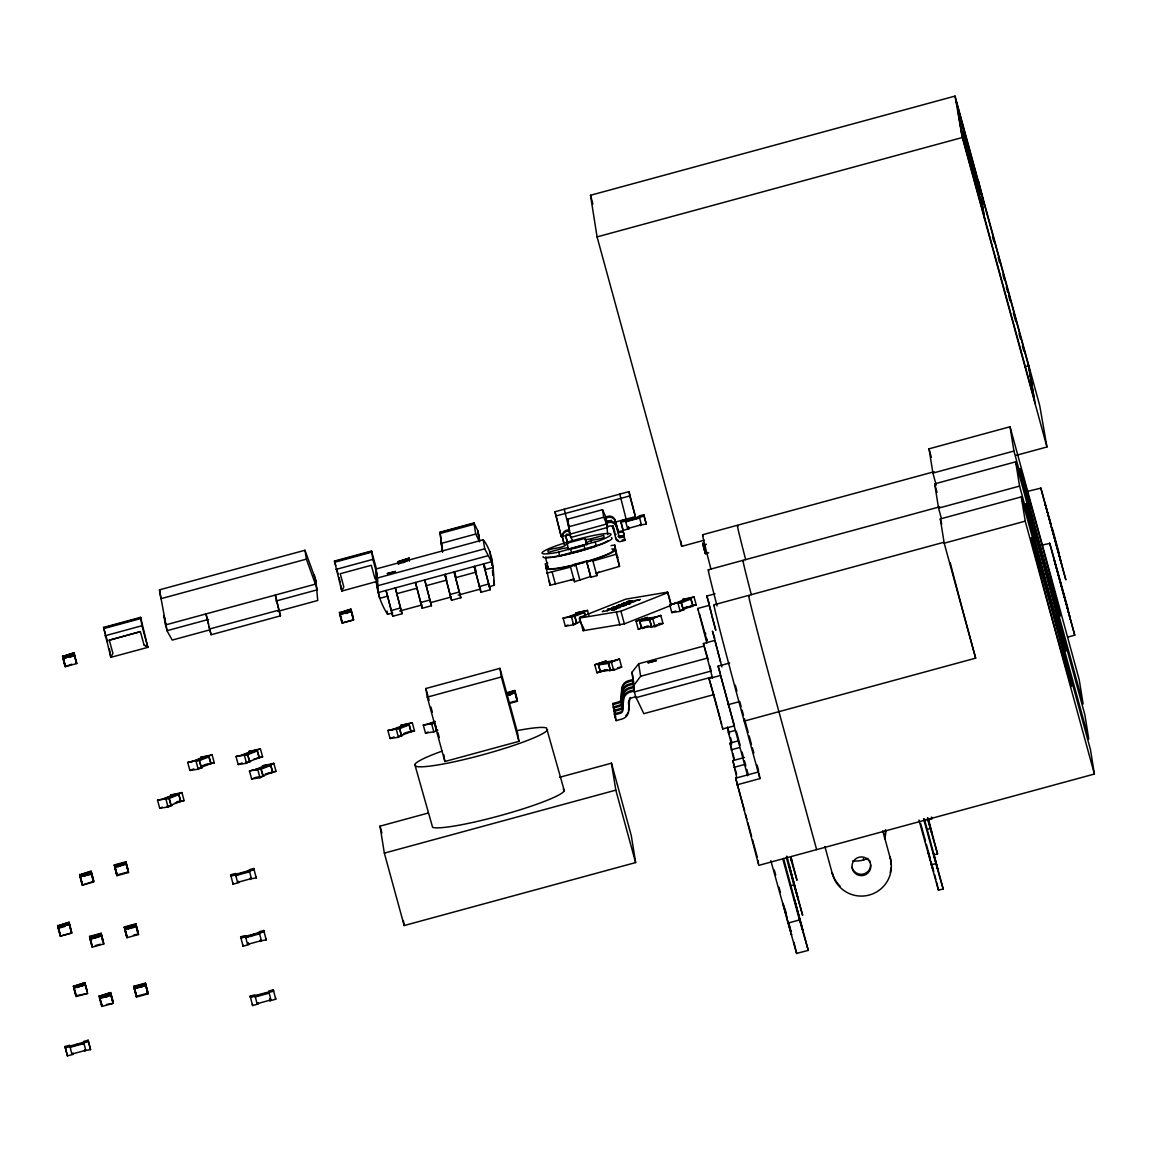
<?xml version="1.0" encoding="UTF-8"?>
<svg xmlns="http://www.w3.org/2000/svg" width="1152" height="1152" viewBox="0 0 1152 1152"><rect width="100%" height="100%" fill="white"/><g stroke="black" fill="none" stroke-linecap="round" stroke-linejoin="round"><path stroke-width="1.5" d="M628.445 704.074L628.69 700.661M629.323 699.581L628.574 709.848A9.158 9.101 -9.1 0 1 628.459 710.77M170.179 797.27C166.723 797.861 174.974 796.018 170.323 797.285M200.477 759.528C205.07 758.16 197.194 760.061 200.347 759.514M247.781 753.322L250.488 752.947L249.077 753.466M261.187 767.923L263.938 767.419L262.253 768.053M399.629 727.445L402.379 726.941L400.968 727.459M576.13 615.067L577.8 614.419M681.394 601.402L684.115 601.027L682.704 601.546M650.563 618.466L646.502 619.661L648.432 619.33M650.909 618.35L648.677 618.782L650.621 618.394M105.178 997.013L107.568 996.077M83.923 876.024L85.896 875.506L83.549 876.024M669.787 605.419L671.227 605.318L667.757 592.675L666.374 592.819L667.67 592.114L671.126 604.757M376.474 569.016L371.52 550.987L334.483 561.053L341.755 591.077L343.814 586.93L340.214 573.754L371.318 565.286L374.933 578.534L377.496 580.176M82.901 1043.266C78.984 1044 84.888 1042.589 82.282 1043.582M637.834 518.054C641.261 516.96 632.995 519.451 637.33 518.198M164.462 798.926L166.478 798.192L164.938 798.667M580.91 613.21L577.037 613.944M196.805 760.824L199.037 760.104L196.459 760.91M710.914 671.112L634.306 691.949L634.104 685.022L640.642 676.267L707.63 658.037M634.306 691.949L632.045 672.178L638.64 663.782L703.901 646.013M633.946 519.077L631.526 519.754M432.101 723.456C431.194 723.686 429.12 723.902 431.654 723.542M678.413 603.043L679.234 602.654L678.038 603.072M107.712 996.264L105.005 997.027M347.544 611.726L343.31 613.051M96.048 937.382L93.499 938.102L96.163 937.339M511.402 693.101L507.312 694.411M241.157 873.216L243.576 872.539M507.24 694.973L507.47 694.339M78.221 1044.634L75.557 1045.411L78.48 1044.202L75.686 1044.95L77.04 1044.432M251.136 935.251L253.858 934.43L250.934 935.626L253.771 934.891L252.36 935.381M260.683 994.565L263.102 993.874M205.358 757.613L201.542 758.434M253.685 751.637C249.005 752.774 247.752 753.221 250.085 752.4M405.576 725.63L401.76 726.48M687.312 599.717L683.496 600.566M82.627 1043.093L80.165 1044.101L81.662 1043.726M247.752 936.634L249.034 936.23L246.211 936.634L249.235 935.755L247.752 936.086M508.219 695.232L510.883 694.498M246.24 753.984L248.674 753.566M612.749 609.293C607.162 611.064 618.523 609.163 615.413 608.904M343.987 613.426L343.627 612.965M122.314 864.749L122.832 865.181M595.224 542.146L596.29 546.048L582.494 550.224A7.387 0.835 -15.3 0 1 574.272 552.456L559.742 555.998L558.677 552.096L557.05 552.427A35.741 4.046 -15.3 0 1 549.821 548.266A35.741 4.046 -15.3 0 1 600.61 534.211A35.741 4.046 -15.3 0 1 598.982 540.835L558.677 552.096M266.472 766.469L267.178 766.109L263.318 766.958M570.974 616.435L570.499 616.666M603.518 611.15L602.338 611.64L608.112 610.358M639.331 599.861L634.032 600.998M260.28 768.874L260.093 768.96M243.086 755.122L244.973 754.488L243.432 754.963M671.227 605.318L624.384 623.866L583.128 630.691L579.672 618.048L620.928 611.222L667.757 592.675M509.616 694.843L510.883 694.526M256.392 995.731L258.782 995.083L257.299 995.4M652.709 618.494L649.757 619.186L650.592 619.056M611.122 662.155L608.458 662.789L609.494 662.63M638.107 517.651L637.027 518.011L638.582 517.723M246.773 936.749L247.536 936.691M70.906 656.539L68.63 657.23M77.846 986.688L77.083 987.005L81.85 985.896M677.117 603.072L678.586 602.568L677.059 603.043M187.69 762.437L199.238 759.888L201.283 767.376L202.234 767.621L198.216 769.205L189.893 770.472L187.69 762.437L199.238 759.888M191.347 761.875L200.995 758.059L208.843 756.864L210.917 763.56L208.872 756.072L200.534 757.339L212.083 754.805L214.286 762.84L201.931 765.706M199.411 759.226L197.654 759.989M208.872 756.072L212.083 754.805M208.843 756.864L199.21 760.68L201.283 767.376M563.098 618.062L574.646 615.528L576.691 623.016L574.603 616.32L563.098 618.062L565.301 626.112L573.638 624.845L577.238 622.742M568.354 616.882L576.389 613.699L584.237 612.504L585.158 615.874M574.646 615.528L571.435 616.795L573.638 624.845M587.491 610.43L575.942 612.979L587.491 610.43L588.816 615.269M574.603 616.32L584.237 612.504M189.893 770.472L193.896 768.888M201.053 767.419L210.686 763.603M583.128 630.691C586.8 629.986 578.016 621.216 579.571 617.458L625.723 599.17L667.67 592.114M205.171 764.64L210.917 763.56M236.016 756.49L247.565 753.941L249.61 761.443L247.536 754.733L236.016 756.49L238.219 764.539L246.557 763.258L250.186 761.155M565.301 626.112L567.965 625.061M241.286 755.294L249.322 752.126L257.17 750.917L259.243 757.627L257.198 750.125L248.861 751.406L260.41 748.858L262.613 756.907L253.598 759.254M245.664 754.099L247.752 753.278M576.446 623.059L580.464 621.461M625.939 605.16L620.611 606.139L624.557 605.448M247.565 753.941L244.354 755.208L246.557 763.258M257.198 750.125L260.41 748.858M617.054 607.622L614.088 608.717L620.654 607.334L617.213 607.608M621.288 605.952L624.226 605.506M624.542 605.376L624.888 605.318M247.536 754.733L257.17 750.917M238.219 764.539L242.237 762.941M249.379 761.472L259.243 757.627M157.522 800.194L169.07 797.645L171.115 805.147L172.08 805.378L168.062 806.962L159.725 808.243L157.522 800.194L169.042 798.437L178.675 794.621L180.749 801.331L178.704 793.829L170.366 795.11L181.915 792.562L184.118 800.611L175.104 802.958M162.792 798.998L170.827 795.83L178.675 794.621M167.17 797.803L169.258 796.982M169.07 797.645L165.859 798.912L168.062 806.962M178.704 793.829L181.915 792.562M263.621 775.627L259.992 777.73L251.654 778.997L249.451 770.962L261 768.413L263.059 775.901L260.971 769.205L270.619 765.389L272.693 772.085L270.634 764.597L262.31 765.864L273.859 763.33L276.048 771.365L265.363 773.986M683.798 609.235L680.17 611.338L671.832 612.605L669.643 604.555L681.192 602.021L683.237 609.509L681.163 602.813L690.797 598.997L692.87 605.693L690.826 598.205L682.488 599.472L694.037 596.923L696.24 604.973L683.885 607.838M253.123 770.4L262.757 766.584L270.619 765.389M673.301 604.008L682.949 600.192L690.797 598.997M679.291 602.179L682.301 601.646M159.725 808.243L162.403 807.178M249.451 770.962L261 768.413M270.634 764.597L273.859 763.33M669.643 604.555L681.192 602.021M690.826 598.205L694.037 596.923M169.042 798.437L170.885 805.176L180.518 801.36M176.573 802.166L180.749 801.331M636.062 621.144L647.438 617.458L636.062 621.144L638.266 629.194L648.864 626.011M641.693 628.042L639.85 621.302L647.41 618.307L655.747 617.026M639.85 621.302L649.858 619.776L651.456 626.602L649.411 619.114L660.773 615.413L662.976 623.462L654.941 626.645L650.866 626.63M651.37 619.171L660.773 615.413M251.654 778.997L254.333 777.946M671.832 612.605L675.85 611.021M262.814 775.944L272.693 772.085M683.006 609.552L692.87 605.693M638.266 629.194L643.09 627.278M647.064 626.112L642.442 628.56M402.062 735.134L398.434 737.251L390.096 738.518L387.893 730.469L399.442 727.934L401.501 735.422L399.427 728.726L409.061 724.91L410.904 731.65L414.504 730.886L412.301 722.837L400.752 725.386L412.301 722.837M391.565 729.922L401.198 726.106L409.061 724.91M650.779 627.278L657.202 624.744M399.442 727.934L396.23 729.202L398.434 737.251M433.814 731.851L425.477 733.118L423.274 725.069L434.822 722.52L431.611 723.802L433.814 731.851L437.818 730.253M390.096 738.518L394.114 736.934M428.544 723.888L434.966 721.339M435.01 721.858L433.238 722.635M401.27 735.466L411.134 731.606L409.09 724.118M403.819 733.493L414.504 730.886M594.763 664.747L606.125 661.061L594.763 664.747L596.966 672.797L607.55 669.614M425.477 733.118L428.141 732.053M598.55 664.906L608.544 663.379L610.387 670.118L600.394 671.645L598.55 664.906L606.11 661.91L616.118 660.384M602.77 663.638L606.038 662.4L604.699 662.688M434.794 723.326L436.637 730.051L437.443 729.734M608.53 662.371L609.278 661.982L607.334 662.414L609.581 661.896L604.757 663.394L606.989 662.976M610.387 670.118L608.098 662.717L619.474 659.03L621.662 667.066L613.642 670.248L609.566 670.234M608.098 662.717L619.474 659.03M596.966 672.797L601.776 670.896M598.104 664.243L600.394 671.645M600.149 671.731L605.765 669.715M609.466 670.882L614.29 668.981M599.011 572.112L596.477 573.106L596.894 575.626L590.861 577.267L586.555 561.197L590.861 577.267M68.458 657.245L70.834 656.611M403.531 562.565L403.373 562.666M253.555 934.56L251.928 935.482M75.845 1045.296L78.192 1044.374L77.27 1044.418M579.672 618.048L580.896 617.4L579.571 617.458M70.502 656.122L71.266 655.805L66.859 657.144M405.576 561.442L406.339 561.11L405.302 561.571M347.357 612.461L348.106 612.144L343.699 613.483M511.2 693.835L511.963 693.518L507.528 694.57M87.523 874.555L88.286 874.238L87.35 874.613M97.502 936.576L98.266 936.259L93.859 937.584M128.765 927.792L128.03 928.08L132.408 926.784M107.05 995.904L107.813 995.573L106.776 996.034M547.704 563.112L545.242 563.861L550.051 585.274L573.854 579.254M195.322 760.882L196.632 760.435L195.106 760.91M395.77 728.827L394.862 729.245L395.626 728.827M612.36 609.466L611.438 609.984L614.938 609.077M580.478 613.426L577.958 613.67M653.587 618.062L652.565 618.12M611.194 662.198L609.883 662.587M653.702 618.077L652.824 618.048M650.362 618.552L646.056 619.79L648.216 619.459M256.637 995.904L255.946 996.221L258.638 995.544L255.974 996.019L257.04 995.515M626.213 605.059L625.349 605.477M398.203 728.597L399.254 728.15L398.016 728.654M574.762 615.614L573.307 616.248M609.221 609.926L607.018 610.877M640.44 599.414L638.237 600.379M200.808 758.722L202.277 758.088M682.762 600.854L684.23 600.221M170.64 796.478L172.109 795.845M262.584 767.246L264.038 766.613M401.026 726.768L402.494 726.134M237.154 874.238L236.246 874.613L237.514 874.166M613.57 607.162L612.115 607.738L618.336 606.312L612.59 607.594L613.699 607.536M611.582 608.371C598.277 611.914 623.635 606.37 609.35 608.89M602.006 663.768L603.547 663.581M631.037 601.286L632.03 600.84L630.907 600.898M626.314 603.158L627.782 602.626L621.547 603.994L627.307 602.712L626.184 602.77M616.882 606.888L617.875 606.456L616.752 606.514M612.158 608.76L613.152 608.314L612.029 608.371M679.752 602.741C683.194 601.531 677.232 603.504 679.579 602.827M62.424 926.122L61.315 926.554L65.722 925.229M128.808 927.734L132.768 927.014M138.586 986.99L137.606 987.466L141.869 986.458M66.974 657.144L66.514 656.726M629.554 520.344L627.106 520.963M245.563 871.949L247.997 871.33M93.989 937.584L93.514 937.166M132.293 926.77L132.811 927.202M81.36 985.666L81.878 986.098M255.542 933.97L257.976 933.35M103.522 996.912L103.003 996.494M141.826 986.098L142.402 986.818M73.872 1045.872L71.424 1046.506M265.075 993.298L267.523 992.678M627.782 601.474L626.27 602.136L632.506 600.754L626.76 601.934L627.854 601.934M608.904 608.947L607.392 609.61L611.726 608.933M632.722 518.933L631.31 519.422L633.845 518.76M546.739 573.134L570.528 567.115M574.834 614.923L573.451 615.47L575.41 614.794M628.387 604.094L630.346 603.36L626.645 603.907M70.157 656.237L66.499 656.914M626.357 603.936L624.384 604.714L630.806 603.245L628.718 604.066M510.854 693.95L507.197 694.627M86.213 874.93L87.178 874.67M103.392 996.912L106.704 996.019M637.33 517.68C633.715 518.746 639.85 516.946 637.546 517.622M614.966 609.523L616.867 608.803L616.118 608.774M237.442 874.152L239.27 873.734L237.773 874.066M614.621 609.163L613.253 609.768L614.635 609.552M704.218 540.216L681.725 546.35L597.067 236.894L590.501 195.278L955.051 96.091L1039.709 405.547L1046.952 446.976L1015.79 455.443M597.067 236.894L962.294 137.52L955.051 96.091M983.218 200.304L978.653 181.786L980.41 193.694L978.422 181.858L980.554 193.651L955.67 99.605L1028.506 365.832M984.816 219.83L982.296 204.437L959.774 122.141M304.963 550.253L306.389 559.123L160.906 598.694L159.48 589.838L304.963 550.253L315.893 580.334L317.722 600.494L277.877 611.338M1025.05 366.782L1028.736 365.774L1034.51 400.234L961.69 133.992L958.032 111.341M440.021 532.21L442.483 551.909L440.021 532.21L473.947 522.979L477.677 530.424L479.664 540.389M440.078 532.555L474.005 523.325M334.57 561.571L371.606 551.506M334.67 562.248L371.707 552.168M440.222 533.491L474.163 524.261M103.565 627.408L140.602 617.328L147.859 647.352L110.822 657.346L103.565 627.408L105.307 633.672M103.651 627.926L140.688 617.846M103.752 628.603L140.789 618.523M335.837 569.462L372.874 559.382L371.52 550.987M570.571 534.254L561.312 536.774L554.962 511.762L629.035 491.616L635.386 516.614L613.973 522.446M441.792 543.254L475.733 534.024L479.506 541.829M104.918 635.818L141.955 625.738L140.602 617.328M555.653 516.082L629.726 495.936L629.035 491.616M140.4 631.642L109.31 640.181L140.4 631.642L144.014 644.89L147.859 647.352L141.955 625.738M401.818 561.787L406.21 560.621M392.746 612.922L387.59 614.318C378.778 600.84 375.192 584.942 376.085 568.973L483.264 539.813C493.474 552.744 493.171 569.693 494.395 585.259L489.24 586.67M401.573 562.219L403.79 561.845M407.909 560.722L398.088 563.962M74.146 652.795L62.654 656.482L74.146 652.795L75.974 661.061M572.328 540.302L569.707 534.053L567.691 519.163L602.51 509.688L605.477 516.154L606.744 523.973L567.792 534.758A2.405 2.39 -9.1 0 0 566.107 537.682L567.821 543.917M64.944 665.467L63.216 657.158L74.117 654.192L76.781 663.538L65.203 666.691L63 658.642L74.491 654.955L63 658.642M66.744 656.51L70.704 655.402M69.696 657.072L74.376 655.805L74.117 654.192M208.469 619.416L166.968 630.706L159.48 589.838M275.918 601.056L317.419 589.766L306.389 559.123M489.787 551.232L491.472 561.758L378.058 592.618L377.539 577.973L484.704 548.813L491.472 561.758L493.042 567.504L485.525 569.549L483.955 563.803M569.707 534.053L568.901 526.723L603.72 517.248L606.744 523.973M63.216 657.158L64.699 663.984M605.606 516.96L608.702 516.168A6.005 5.962 -9.1 0 1 615.038 519.768L618.379 531.634L623.059 530.741L624.182 535.262L620.122 536.371A4.205 4.176 -9.1 0 1 617.962 536.386M74.376 655.805L76.781 663.538M65.203 666.691L71.712 664.214M377.093 581.386L341.755 591.077M568.987 529.603L565.934 530.482A6.005 5.962 -9.1 0 0 562.306 536.789L563.717 542.117M209.534 628.992L278.885 610.114L275.285 595.051L280.454 615.859L211.104 634.738L209.045 626.573M623.059 530.741L623.232 531.821L618.552 532.699L615.211 520.848A6.005 5.962 -9.1 0 0 608.875 517.248L605.794 518.04L606.73 521.482L609.048 520.862A2.405 2.39 -9.1 0 1 611.986 522.533M210.341 629.712L172.238 640.08L166.968 630.706L165.744 623.074M606.442 522.086L609.523 521.294A6.005 5.962 -9.1 0 1 615.859 524.88L619.387 537.826L624.053 536.947L623.88 535.867L619.07 536.429M377.856 585.691L488.16 555.682M628.891 528.797L628.531 526.939L628.891 528.797L623.102 530.381L620.683 520.978L625.32 519.725L625.738 521.784L639.619 518.011L639.202 515.938L643.824 514.685L646.243 524.074L640.31 525.096M625.522 520.517L639.418 516.744M620.899 522.331L625.536 521.064L627.581 528.566L641.462 524.75L639.418 517.291L644.054 516.038L643.824 514.685M607.55 526.608L609.869 525.974A2.405 2.39 -9.1 0 1 612.806 527.645M585.115 538.315L585.331 539.654L590.659 538.891L603.778 535.32L604.066 537.192C599.774 540.187 587.794 538.848 586.166 544.205L568.008 549.144L567.778 547.762L562.349 548.539L548.222 552.384L547.92 550.526C552.643 547.459 564.826 548.683 566.942 543.269L585.115 538.315L586.901 544.853M402.048 613.742L395.294 587.923L402.048 613.742L392.789 616.262L386.035 590.443L387.619 596.189L379.627 598.363L376.358 582.091M396.878 593.669L417.01 588.197L415.44 582.437L422.179 608.27L431.438 605.75L424.699 579.917L431.438 605.75M426.269 585.677L446.875 580.061M936.202 485.093L932.918 473.083L929.016 448.819L1010.03 426.773L1079.208 679.666L1083.125 703.944L1013.933 451.037L1010.03 426.773M350.986 609.134L339.509 612.821L350.986 609.134L353.304 617.861L352.8 617.256M340.315 615.11L340.056 613.483L350.957 610.517L353.045 618.739M343.339 613.253L346.81 612.634M339.768 614.448L351.346 611.294L353.621 619.877L342.058 623.03L339.768 614.448L351.346 611.294M622.123 540.043L624.83 539.309L625.003 540.389L620.957 541.498A4.205 4.176 -9.1 0 1 615.802 538.574L612.634 526.565A2.405 2.39 -9.1 0 0 612.403 526.003M341.582 620.453L342.144 621.706M391.219 610.517L400.478 607.997M420.61 602.51L429.869 600.005M456.35 580.507L460.843 597.744L451.584 600.264L450 594.518L459.259 591.998L454.09 571.925L456.264 580.205M485.669 572.213L483.494 563.933L490.234 589.752L480.974 592.272L479.405 586.526L488.664 584.006L485.741 572.515M399.643 611.035L422.035 604.944M430.661 602.597L451.325 596.981M458.222 595.109L480.614 589.003M574.243 565.186L574.114 564.437L588.067 560.65L588.312 561.499L588.067 560.65M586.685 561.989L592.675 560.174L596.894 575.626M592.906 561.024L616.176 554.242L614.693 545.026L611.078 545.616M702.634 534.73L934.099 471.744M932.918 473.083L1013.933 451.037M596.232 573.163L619.502 566.381L614.693 545.026M706.392 544.248L703.181 545.688L705.384 553.723L708.682 552.83M590.731 576.49L574.517 581.717L570.298 566.266L575.741 564.955L575.611 564.178L579.931 580.248M941.386 518.429L938.563 508.147L934.661 483.869L1015.675 461.822L1084.853 714.73L1088.755 738.994L1019.578 486.101L1015.675 461.822M704.894 551.16L703.382 544.19L703.642 545.803M708.278 569.779L939.744 506.808M938.563 508.147L1019.578 486.101M1026.778 491.558L1040.918 488.117L1065.845 579.888L1040.674 487.771M736.762 784.901L759.917 778.608L744.192 721.123L975.658 658.152L944.208 543.197L940.306 518.933L1021.306 496.886L1090.498 749.779L1094.4 774.043L758.779 865.368L735.682 778.162L758.822 771.854M715.81 630.173L706.81 596.045L715.075 593.798M706.91 643.061L697.766 608.458L709.344 605.318L711.691 614.794M713.923 604.829L943.661 542.333M944.208 543.197L1025.222 521.15L1021.306 496.886M425.88 688.507L499.939 668.347L517.55 732.73L518.947 741.355L444.874 761.501L427.262 697.133L425.88 688.507L429.12 700.358M427.262 697.133L501.336 676.973L499.939 668.347M1042.618 544.954L1049.818 543.398L1067.846 608.026M506.578 692.755L514.843 690.509L517.147 699.235L516.658 698.63M506.664 693.302L514.843 690.509M507.024 694.022L514.814 691.891L517.478 701.251L509.213 703.498M506.923 694.915L515.189 692.669L507.01 695.462M712.555 678.125L703.411 643.522L714.974 640.368L716.933 648.302M517.003 698.688L516.917 700.258L514.814 691.891M509.098 702.835L515.707 701.035M632.333 679.666L627.538 681.019A9.187 9.13 -9.1 0 0 621.792 687.96L620.899 699.437A3.154 3.139 -9.1 0 1 618.926 701.813L612.749 703.526L612.922 704.606L619.099 702.893A3.154 3.139 -9.1 0 0 621.072 700.517L621.965 689.04A9.187 9.13 -9.1 0 1 627.71 682.099L632.506 680.746M632.88 683.093L628.085 684.446A9.187 9.13 -9.1 0 0 622.339 691.387L621.446 702.864A3.154 3.139 -9.1 0 1 619.474 705.24L613.296 706.954L615.038 713.779L614.866 712.699M633.427 686.52L628.632 687.859A9.187 9.13 -9.1 0 0 622.901 694.814L622.008 706.291A3.154 3.139 -9.1 0 1 620.035 708.667L613.843 710.381L614.016 711.446L620.208 709.747A3.154 3.139 -9.1 0 0 622.181 707.371L623.074 695.894A9.187 9.13 -9.1 0 1 628.805 688.939L633.6 687.6M747.605 775.757L718.085 666.158L729.662 663.005M633.989 689.947L629.194 691.286A9.187 9.13 -9.1 0 0 623.448 698.242L622.555 709.718A3.154 3.139 -9.1 0 1 620.582 712.094L614.39 713.794L614.563 714.874L616.147 720.619L622.022 719.021A9.158 9.101 -9.1 0 0 628.762 710.914L629.496 700.661A3.182 3.168 -9.1 0 1 631.829 697.824L635.731 696.773L643.838 713.664L713.851 694.613M712.512 676.858L635.875 697.694L634.162 691.027L629.366 692.366A9.187 9.13 -9.1 0 0 623.621 699.322L622.728 710.798A3.154 3.139 -9.1 0 1 620.755 713.174L614.563 714.874M709.042 678.571L720.619 675.418L734.414 725.861L722.736 728.928L709.042 678.571L713.693 694.411M613.469 708.034L619.646 706.32A3.154 3.139 -9.1 0 0 621.619 703.944L622.512 692.467A9.187 9.13 -9.1 0 1 628.258 685.526L633.053 684.173L633.845 687.053M91.166 871.229L79.675 874.915L91.166 871.229L93.47 879.941M125.885 861.782L128.52 872.525L116.942 875.678L114.307 864.936L125.885 861.782L128.088 869.832M114.394 865.469L125.971 862.315M80.496 877.19L80.237 875.578L91.138 872.611L93.802 881.971L82.224 885.125L79.934 876.528L91.512 873.389L79.934 876.528M115.186 867.758L114.926 866.146L125.827 863.179L128.52 872.525M83.52 875.333L86.976 874.714M114.739 867.629L126.23 863.942L114.653 867.082L116.942 875.678M88.286 875.074L91.397 874.224L91.138 872.611M728.165 704.693L739.742 701.539L741.154 706.694M80.237 875.578L81.907 883.094M114.926 866.146L116.626 873.648M92.995 879.48L93.557 880.877M116.77 872.87L116.683 874.44M125.827 863.179L128.275 871.43M91.253 871.762L93.686 881.294L82.224 885.125M118.498 874.555L128.405 871.848M1067.803 637.056L1074.744 635.17L1053.965 559.051L1070.352 619.171L1067.947 609.322M559.656 777.283L611.467 763.186L631.282 835.603L635.63 862.574L404.165 925.546L384.35 853.128L380.016 826.157L428.371 812.995M731.578 744.307L728.309 732.312L734.918 730.512M235.282 873.533L235.498 874.872L230.875 876.139L230.659 874.786L235.282 873.533L237.557 882.374L251.438 878.558L249.394 871.099L254.016 869.846L253.8 868.493L249.178 869.746L249.595 871.819L235.699 875.606L235.498 874.325L249.379 870.552M69.178 922.248L57.686 925.934L69.178 922.248L71.568 931.896M733.939 760.118L730.037 743.098L738.302 740.851M64.714 926.525L58.478 928.224L58.219 926.597L69.12 923.63L71.813 932.99L60.235 936.13L57.946 927.547L69.523 924.408L57.946 927.547M230.659 874.786L233.078 884.189L238.853 882.605L238.637 881.266M250.286 878.904L256.219 877.882L256.003 876.542M731.131 749.851L739.397 747.59M57.6 925.387L60.322 934.963L58.219 926.597M384.35 853.128L615.816 790.142L611.467 763.186M736.762 777.643L732.859 760.637L744.437 757.483M101.146 933.25L103.781 943.992L92.203 947.146L89.568 936.403L101.146 933.25L103.45 941.976M135.864 923.803L138.499 934.546L126.922 937.699L124.286 926.957L135.864 923.803L138.168 932.53M89.654 936.936L101.232 933.782M124.373 927.49L135.95 924.336M103.781 943.992L101.117 934.632L90.216 937.598L90.475 939.226L99.821 936.677M125.165 929.779L124.906 928.166L135.806 925.2L138.499 934.546M93.758 936.95L97.704 935.842M93.499 937.354L96.955 936.749M90 939.096L101.491 935.41L89.914 938.549L92.203 947.146M124.718 929.65L136.21 925.963L124.632 929.102L126.922 937.699M128.29 928.93L134.51 927.23M733.939 767.376L745.517 764.222M91.728 944.568L91.944 945.922M126.446 935.122L124.906 928.166M137.995 931.838L138.254 933.451M95.4 945.562L100.368 944.222M133.43 935.222L138.384 933.869M245.477 936.907L240.854 938.16L240.638 936.806L245.261 935.554L247.536 944.395L261.418 940.622L259.373 933.12L263.995 931.867L263.779 930.514L259.142 931.766L259.574 933.84L245.678 937.627L245.477 936.346L259.358 932.573M84.931 982.685L73.454 986.386L84.931 982.685L87.25 991.411L84.888 984.082L73.987 987.048L74.246 988.661M73.714 987.998L85.291 984.845L87.566 993.442L76.003 996.581L73.714 987.998L85.291 984.845M240.638 936.806L243.058 946.21L248.832 944.626L248.472 942.768M260.266 940.925L266.198 939.902L265.982 938.563M73.368 985.838L76.09 995.4L73.987 987.048M77.544 995.458L87.566 993.442M110.693 992.578L99.202 996.264L110.693 992.578L112.997 1001.29M145.411 983.131L148.046 993.874L136.469 997.013L133.834 986.27L145.411 983.131L147.614 991.166M133.92 986.818L145.498 983.664M103.133 997.69L100.022 998.539L99.763 996.926L110.664 993.96L113.083 1002.226M134.712 989.107L134.453 987.48L145.354 984.514L148.046 993.874M103.291 996.278L107.251 995.17M103.032 996.682L106.502 996.062M99.461 997.877L111.038 994.738L113.328 1003.32L101.75 1006.459L99.461 997.877L111.038 994.738M134.266 988.978L145.757 985.277L134.179 988.43L136.469 997.013M106.243 996.854L110.923 995.573L110.664 993.96M101.275 1003.896L99.763 996.926M135.994 994.45L134.453 987.48M136.296 994.219L136.21 995.789M145.354 984.514L147.802 992.779M106.603 1004.443L113.328 1003.32M136.368 996.35L147.931 993.197M72.994 1052.986L73.21 1054.339L67.421 1055.909L65.016 1046.52L69.638 1045.253L71.899 1054.094L85.781 1050.278L83.75 1042.834L88.373 1041.566L88.157 1040.213L83.52 1041.48L83.938 1043.539L70.056 1047.326L69.854 1046.059L83.736 1042.272M255.024 996.221L250.387 997.488L250.171 996.134L254.808 994.882L257.069 1003.723L270.95 999.907L268.69 991.094L273.326 989.842L275.746 999.23L269.957 1000.814L269.597 998.942M268.906 991.901L255.024 995.674L255.226 996.941L269.107 993.168M65.232 1047.859L69.854 1046.606M268.906 992.448L273.542 991.181L273.326 989.842M927.274 820.138L931.896 818.87L931.493 817.027M84.643 1050.638L90.576 1049.616L88.157 1040.213M250.171 996.134L252.59 1005.538L258.379 1003.954L258.163 1002.614M927.13 829.397L930.226 828.562L937.541 853.934L934.445 854.77M790.546 885.802L793.858 884.894L802.642 915.336L786.888 856.109M931.234 864.878L935.856 863.611L943.171 888.984L938.419 890.136L918.965 820.051M787.925 923.098L799.488 919.958L808.272 950.386L796.55 953.41L770.846 860.702M607.651 662.616L605.203 663.264M244.008 755.107L245.621 754.589L243.792 755.122M62.597 926.035L65.621 925.574M78.365 986.486L81.518 985.954M138.83 986.918L141.955 986.098M651.24 618.926L652.752 618.293M618.019 557.165L617.112 557.381M628.171 601.373L630.446 600.898M630.605 601.459L628.315 601.934M614.016 606.974L616.291 606.499M616.45 607.075L614.16 607.55M632.952 518.875L634.046 518.645M625.838 603.288L622.037 603.806L625.738 602.755M646.013 619.085L647.338 618.797C637.459 621.49 647.525 619.459 644.299 620.006M257.515 769.522L256.392 769.694L257.443 769.579M165.298 798.826L168.883 797.875L164.938 798.883M401.587 562.032L401.63 562.565M83.534 875.146L83.578 875.693M560.707 555.538L598.824 544.896A33.797 3.83 -15.3 0 0 608.342 540.634M397.872 728.035L400.392 727.589M259.416 768.514L261.95 768.082M618.883 605.678L623.059 604.44L616.824 605.822L622.584 604.584L617.299 605.722L618.422 605.664M634.738 600.638L639.014 599.99M570.874 616.392L574.027 615.902M691.229 605.736L696.24 604.973M572.645 624.024L577.642 623.246M687.125 606.773L692.222 606.571M680.861 610.258L684.187 609.739M649.411 619.114L652.738 618.595L654.941 626.645M662.976 623.462L658.656 623.549M651.701 626.501L641.448 628.128L639.403 620.64M617.501 667.714L621.662 667.066M609.322 670.334L610.157 670.205M387.893 730.469L396.288 729.202M423.274 725.069L433.224 723.557M405.389 732.686L408.528 732.197M210.946 763.358L214.286 762.84M436.637 730.051L435.226 724.032M257.616 757.67L262.613 756.907M399.125 736.171L402.451 735.653M198.907 768.125L202.234 767.621M245.563 762.437L250.56 761.674M272.722 771.883L276.048 771.365M268.517 772.92L272.045 772.963M255.672 777.413L264.01 776.146M171.59 796.104L175.234 795.341L171.389 796.19M177.451 801.619L184.118 800.611M167.069 806.141L172.08 805.378M403.618 561.917L401.933 562.45M85.55 875.03L83.88 875.563M122.342 865.109L118.022 866.088L122.429 864.763M118.152 866.578L118.584 866.506M128.131 928.598L128.563 928.526M77.213 987.494L77.645 987.408M147.845 647.28L144.014 644.89M706.81 596.045L707.746 598.651M697.766 608.458L698.458 610.358M703.411 643.522L708.062 659.347M718.085 666.158L720.389 673.402M1074.744 635.17L1049.558 543.053M441.95 751.176A68.976 7.805 -15.3 0 0 414.806 764.482L432.605 827.338A68.976 7.805 -15.3 0 0 502.142 815.083A68.976 7.805 -15.3 0 0 564.322 790.776L546.509 727.934A68.976 7.805 -15.3 0 0 518.299 730.397M563.213 788.976L564.322 790.776M414.806 764.482L415.915 766.296A68.976 7.805 -15.3 0 0 485.438 754.042A68.976 7.805 -15.3 0 0 547.618 729.734M616.248 526.594L616.032 525.96A6.005 5.962 -9.1 0 0 609.696 522.374L606.614 523.166L607.68 534.6M783 903.254L783.994 906.523M791.179 933.725L791.611 934.92L791.381 933.898M928.872 854.554L928.31 852.739L929.102 856.008M790.848 858.326L791.899 861.653L791.165 858.6M708.192 600.192L709.099 603.288M714.744 638.338L712.44 631.109L721.901 666.893M334.483 561.053L335.765 565.646M927.85 818.237L932.083 833.99L927.677 818.078M932.501 868.464L930.859 862.546M790.546 931.594L786.427 916.747M699.451 613.757L700.805 618.509M929.333 856.21L929.909 858.226M790.632 858.629L796.997 880.286L790.934 856.627M784.843 909.518L786.974 917.194M701.208 619.963L702.014 622.858M1051.128 524.621L1045.066 503.77L1061.453 563.89L1059.048 554.04M702.418 624.298L705.542 635.702M714.139 696.01L717.264 707.458M965.995 139.766L967.421 144.965M971.683 160.546L973.109 165.744M976.421 177.869L977.846 183.067M982.109 198.662L983.534 203.861M992.534 236.765L993.96 241.963M998.222 257.558L999.648 262.742M1002.96 274.867L1004.386 280.066M1006.286 287.006L1007.698 292.19M1008.648 295.661L1010.074 300.859M1013.386 312.984L1015.762 321.638M1019.074 333.763L1020.499 338.962M1022.386 345.888L1023.811 351.086M962.294 137.52L1046.952 446.976M1025.222 521.15L1094.4 774.043M929.016 448.819L931.363 457.387M934.661 483.869L937.008 492.451M940.306 518.933L941.702 524.074M928.195 818.366L937.541 853.934M927.389 818.222L930.226 828.562M924.394 818.942L943.171 888.984M923.587 818.784L935.856 863.611M920.707 823.651L925.43 840.888M926.366 844.344L930.139 858.139M882.763 830.779L890.323 858.413A29.981 29.794 -9.1 0 1 869.256 895.032A29.981 29.794 -9.1 0 1 832.464 874.166L824.904 846.533M816.638 849.629L778.91 711.677A107.957 1.31 74.8 0 1 749.117 596.477M786.298 857.304L793.858 884.894M783.562 858.413L808.272 950.386M742.09 710.136L743.501 715.277M744.437 718.718L748.195 732.456M749.146 735.898L751.493 744.48M752.429 747.922L753.84 753.077M757.123 765.101L758.534 770.242M782.986 859.608L799.488 919.958M590.501 195.278L592.862 203.918M736.344 731.275L740.146 745.142M742.046 752.069L743.458 757.267M744.408 760.738L745.834 765.936M746.784 769.406L748.21 774.605M774.288 869.947L775.714 875.146M779.026 887.27L780.451 892.483M784.714 908.078L786.139 913.277M706.061 637.056L706.968 640.382M727.69 727.286L729.562 734.141M730.498 737.554L731.909 742.694M730.037 743.098L731.909 749.952M732.845 753.379L734.256 758.506M732.859 760.637L734.27 765.763M735.206 769.19L736.603 774.331M735.682 778.162L744.581 810.691M745.517 814.118L746.928 819.245M747.864 822.672L751.608 836.366M752.544 839.794L757.224 856.915M677.966 603.288L680.17 611.338M644.054 516.038L646.243 524.074M629.726 495.936L635.386 516.614M626.126 519.134L619.776 494.136M620.683 520.978L623.102 530.381M623.232 531.821L624.182 535.262M623.88 535.867L625.003 540.389M613.094 526.133L614.808 532.368M612.835 525.643L614.549 531.893M616.176 554.242L619.502 566.381M620.928 611.222L624.384 623.866M616.464 612.432L619.92 625.075M590.659 538.891L591.552 542.16M585.331 539.654L586.67 544.55M585.029 549.115L583.963 545.213A7.387 0.835 -15.3 0 1 577.339 547.589A7.387 0.835 -15.3 0 1 570.542 548.87L571.608 552.773M611.438 662.198L613.642 670.248M569.506 530.352L564.221 509.256M612.749 703.526L614.491 710.352L614.318 709.272M613.296 706.954L614.477 711.259M574.114 564.437L574.474 566.035M613.843 710.381L615.586 717.206L615.413 716.126M567.648 542.851L565.934 536.602A2.405 2.39 -9.1 0 1 567.043 533.923M614.39 713.794L616.147 720.619M566.942 543.269L568.728 549.792M584.28 611.712L585.504 616.205M564.307 544.752L562.478 537.869A6.005 5.962 -9.1 0 1 566.107 531.547L569.16 530.683L570.658 537.494L607.68 527.414L607.378 525.528M554.962 511.762L561.312 536.774M615.816 790.142L635.63 862.574M552.139 572.112L555.451 584.251M545.501 557.741L548.208 567.648A33.797 3.83 -15.3 0 0 576.576 564.221M545.717 565.603L546.667 569.074M488.664 584.006L490.234 589.752M474.696 566.323L476.266 572.069L456.134 577.541L454.55 571.795M501.336 676.973L518.947 741.355M459.259 591.998L460.843 597.744M440.64 540.504L442.627 550.469M445.291 574.315L446.472 578.635M430.978 707.141L432.36 712.224M437.918 732.542L439.315 737.626M372.874 559.382L377.424 576.014M336.686 569.002L338.069 574.042M338.976 577.411L340.373 582.552M340.056 613.483L342.158 621.85M339.422 612.288L341.554 620.323M380.016 826.157L381.902 833.054M278.885 610.114L280.454 615.859M257.789 769.68L259.992 777.73M253.8 868.493L256.219 877.882M263.779 930.514L266.198 939.902M165.442 621.259L163.872 615.514L165.398 624.96L315.85 584.021L314.323 574.589M196.027 761.155L198.216 769.205M109.296 640.109L112.91 653.342L110.822 657.418L109.454 648.893M106.229 637.027L107.597 642.067M62.568 655.949L65.088 666.014M137.909 933.552L135.806 925.2M114.307 864.936L117.029 874.498M124.286 926.957L127.008 936.518L126.749 934.891M133.834 986.27L136.555 995.846M91.397 874.224L93.24 880.963M102.758 941.299L101.117 934.632M79.589 874.382L82.339 883.93L82.08 882.317M111.384 997.258L112.766 1002.312M89.568 936.403L92.318 945.95M99.115 995.717L101.866 1005.278L101.592 1003.666M69.84 926.942L71.222 931.997M88.373 1041.566L90.576 1049.616M65.016 1046.52L67.421 1055.909M1052.568 529.085L1058.962 552.744M930.96 861.163L933.754 871.502M715.651 630.043L712.08 616.795M709.834 665.784L711.173 670.752M929.621 857.995L930.226 860.227M735.322 685.21L736.891 691.027M720.547 661.925L717.336 649.843M789.077 924.077L791.035 931.349M788.098 921.37L789.811 927.763M786.082 915.408L783.158 904.219M705.989 637.358L706.853 640.541M717.696 709.056L720.49 719.539M476.496 575.035L480.974 592.272M476.41 574.733L474.235 566.453L479.405 586.526M934.574 874.584L935.856 879.451M931.752 865.022L932.688 868.622M936.547 882.072L938.549 890.251M793.886 942.163L796.709 953.539M790.128 928.958L790.877 931.867M720.878 721.08L721.685 724.162M208.526 624.139L205.949 613.915L211.104 634.738M722.491 727.387L722.837 729.014M706.378 639L706.248 638.41A5.846 5.818 -9.1 0 1 706.19 637.704M706.507 639.821L706.378 639.23A5.846 5.818 -9.1 0 1 706.334 637.819M1027.886 362.318L1035.13 403.747M1028.736 365.774L1031.515 383.04M982.296 204.437L984.197 216.302M963.576 131.573L965.304 142.358M890.323 858.413L890.107 857.074A29.981 29.794 -9.1 0 1 891.158 864.778M863.395 858.629L863.611 859.968M832.464 874.166L832.248 872.813A29.981 29.794 -9.1 0 0 840.053 886.133M759.096 773.554L759.917 778.608M757.958 860.314L758.506 863.683M705.226 550.93L705.485 552.542L702.749 542.981L705.384 553.723M727.488 727.258L728.309 732.312M640.253 524.304L640.469 525.658M628.474 520.589L626.832 520.574L628.171 520.675M638.64 663.782L640.642 676.267M632.045 672.178L634.104 685.022M606.557 520.402L606.73 521.482M602.51 509.688L603.72 517.248M567.691 519.163L568.901 526.723M569.39 529.675L569.52 530.482M574.517 581.717L574.114 579.24A18.418 2.088 -15.3 0 1 570.816 579.73M549.317 580.637L550.051 585.274M493.618 580.378L494.395 585.259M483.264 539.813L484.704 548.813M477.677 530.424L479.246 540.202M473.947 522.979L475.733 534.024M451.584 600.264L444.83 574.445L450 594.518M422.179 608.27L417.01 588.197M443.765 754.603L444.874 761.501M409.45 561.11L409.19 559.498L398.29 562.464L398.549 564.077M392.789 616.262L387.619 596.189M387.058 611.078L387.59 614.318M376.085 568.973L377.539 577.973M403.344 920.491L404.165 925.546M353.621 619.877L342.058 623.03M350.957 610.517L351.216 612.144M340.805 585.23L341.525 589.68M275.53 997.891L275.746 999.23M250.214 878.112L250.43 879.466M260.194 940.133L260.41 941.486M269.741 999.461L269.957 1000.814M246.931 871.618L248.27 871.718L246.629 871.704M256.91 933.638L258.25 933.739L256.608 933.725M266.458 992.966L267.797 993.053L266.155 993.053M232.848 882.835L233.078 884.189M242.827 944.856L243.058 946.21M252.374 1004.184L252.59 1005.538M128.189 870.494L127.67 869.904L127.93 871.531M147.197 991.253L147.456 992.88M75.96 660.917L76.219 662.544M84.888 984.082L85.147 985.709M71.813 932.99L60.235 936.13M69.12 923.63L69.379 925.258M84.571 1049.846L84.787 1051.186M72.806 1046.131L71.165 1046.117L72.49 1046.218M680.904 541.138L681.725 546.35M478.613 533.866L479.549 540.778M491.357 556.992L492.034 565.402M492.437 570.456L492.84 575.51M315.893 580.334L316.008 583.56M615.701 534.902A4.205 4.176 -9.1 0 1 615.154 533.966M610.949 520.171A2.405 2.39 -9.1 0 1 611.813 521.453M615.902 534.226A4.205 4.176 -9.1 0 1 615.528 533.822M618.091 540.259A4.205 4.176 -9.1 0 1 617.141 539.712M616.723 539.352A4.205 4.176 -9.1 0 1 615.629 537.494M705.629 634.522A5.846 5.818 -9.1 0 1 705.586 633.11M612.778 549.792A33.797 3.83 -15.3 0 1 586.771 561.427M585.101 561.917A33.797 3.83 -15.3 0 1 578.275 563.789M559.181 555.854A33.797 3.83 -15.3 0 1 552.845 556.877M551.088 557.078A33.797 3.83 -15.3 0 1 545.53 557.006M611.813 548.957A35.741 4.046 -15.3 0 1 587.117 561.571M584.15 562.421A35.741 4.046 -15.3 0 1 578.131 564.048M576.648 564.437A35.741 4.046 -15.3 0 1 548.179 566.568M611.467 537.696A35.741 4.046 -15.3 0 1 600.048 544.738L592.517 547.373A35.741 4.046 -15.3 0 1 566.15 554.659L558.115 556.33A35.741 4.046 -15.3 0 1 543.182 556.589M629.539 698.63A3.182 3.168 -9.1 0 1 630.259 697.55M627.941 712.555A9.158 9.101 -9.1 0 1 627.062 714.211M626.501 714.96A9.158 9.101 -9.1 0 1 625.867 715.637M975.658 658.152A107.957 1.31 74.8 0 1 952.43 571.32M952.027 569.765A107.957 1.31 74.8 0 1 950.17 562.478M891 867.888A29.981 29.794 -9.1 0 1 890.165 872.496M870.61 864.893A9.432 9.36 -9.1 0 1 852.077 867.413M869.328 860.213A9.432 9.36 -9.1 0 1 870.278 862.459M744.192 721.123A107.957 1.31 74.8 0 1 714.398 605.923M751.32 594.706A107.957 1.31 74.8 0 1 743.472 561.413M885.73 831.067A29.981 29.794 -9.1 0 1 884.736 838.786M868.046 858.384A29.981 29.794 -9.1 0 1 852.725 860.89M885.514 829.714A29.981 29.794 -9.1 0 1 884.52 837.432M717.048 605.866A107.957 1.31 74.8 0 1 708.754 570.859M745.69 559.656A107.957 1.31 74.8 0 1 737.827 526.363M710.957 569.102A107.957 1.31 74.8 0 1 703.109 535.81M629.698 602.64L634.622 601.373A6.653 0.749 -15.3 0 0 632.65 601.704L629.698 602.64M247.061 754.243L245.088 754.949L247.205 754.186M612.95 661.406L611.021 661.766L612.95 661.406M61.546 925.906L66.082 924.71L61.603 925.862M118.267 865.44L122.789 864.245L118.31 865.411M77.314 986.357L81.85 985.162L77.429 986.414M98.035 936.878L98.035 936.878M128.246 927.461L132.768 926.266L128.246 927.461M137.779 986.789L142.315 985.594L137.779 986.789M347.89 612.763L345.773 613.469L348.005 612.634M87.97 874.325L87.034 874.426L88.099 874.195M77.414 986.89L78.379 986.803L77.458 986.947M128.333 927.994L129.298 927.922L128.39 928.051M347.803 612.23L346.853 612.346L347.803 612.23M387.346 573.566L395.424 571.493L387.346 573.566M648.144 662.76L656.222 660.701L648.144 662.76M236.462 874.829L239.112 874.21L236.592 874.757M510.71 693.691L511.646 693.605L510.71 693.691M106.546 995.746L107.496 995.659L106.546 995.746M87.408 873.763L83.765 874.901L87.509 873.72M409.219 558.115L397.728 561.802L409.219 558.115M932.947 851.472L937.728 869.054L932.947 851.472M788.933 865.051L797.544 896.717L788.933 865.051M794.578 900.101L803.174 931.766L794.578 900.101M1038.312 566.554A76.766 0.936 74.8 0 0 1071.36 685.771A76.766 0.936 74.8 0 0 1045.022 585.101A76.766 0.936 74.8 0 0 1038.312 566.554M856.714 874.426A9.432 9.36 -9.1 0 0 870.826 866.232A9.432 9.36 -9.1 0 0 856.656 858.197A9.432 9.36 -9.1 0 0 856.714 874.426M1032.682 531.504A76.766 0.936 74.8 0 0 1065.73 650.722A76.766 0.936 74.8 0 0 1039.378 550.051A76.766 0.936 74.8 0 0 1032.682 531.504M1027.037 496.44A76.766 0.936 74.8 0 0 1060.085 615.658A76.766 0.936 74.8 0 0 1033.733 514.987A76.766 0.936 74.8 0 0 1027.037 496.44"/></g></svg>
